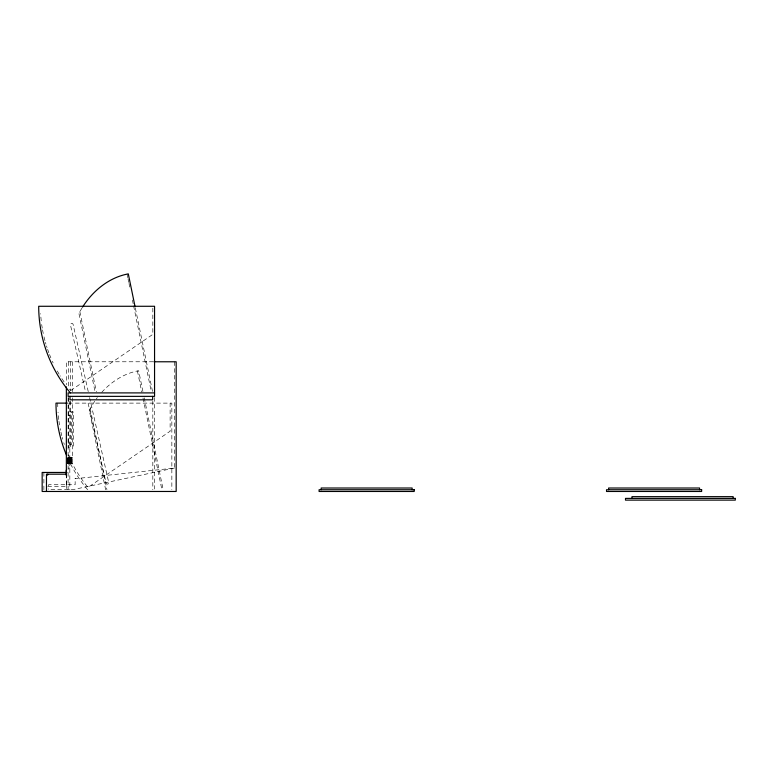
<?xml version="1.0" encoding="UTF-8"?>
<svg xmlns="http://www.w3.org/2000/svg" width="774" height="774" viewBox="0 0 774 774"><rect width="100%" height="100%" fill="white"/><g stroke="black" fill="none" stroke-linecap="round" stroke-linejoin="round"><path stroke-width="0.58" stroke-dasharray="3.87 2.9" d="M47.746 486.285L66.361 486.285L66.361 475.729M69.824 460.346L68.102 465.493L69.824 461.149M82.083 307.82L78.9 313.296L95.067 391.731M94.67 401.251L89.242 410.133L105.651 489.739M68.102 463.955L69.824 461.527L68.102 463.839L69.824 462.523L68.102 463.8M96.334 398.929L97.36 397.565M101.752 392.312C111.427 381.572 124.304 373.349 138.643 370.717L143.016 391.934M70.695 390.58L152.826 334.378L152.826 307.452M174.45 361.777L174.45 468.057L75.194 478.729L75.146 478.245L75.146 484.727L48.559 484.727L48.559 489.313M174.45 468.057L74.459 489.313L48.211 489.313M72.417 463.723L67.377 463.732M153.242 361.777L66.361 361.777L66.361 384.746M68.596 403.119L171.847 403.119L171.847 489.739M69.824 411.923L73.288 411.923L73.288 446.511L69.824 446.511M68.102 415.386L69.824 415.386M68.102 443.057L69.824 443.057M69.824 444.779L71.556 444.779L71.556 411.923M67.377 457.657L72.417 457.676M72.417 457.773L67.377 457.831L72.417 457.918M67.377 458.121L72.417 458.005M67.377 458.237L72.417 458.237M67.377 458.372L72.417 458.372M67.377 458.527L72.417 458.527M67.377 458.682L72.417 458.682M67.377 458.856L72.417 458.856M67.377 459.04L72.417 459.04M67.377 459.243L72.417 459.243M67.377 459.446L72.417 459.446M67.377 459.669L72.417 459.669M67.377 459.891L72.417 459.891M67.377 460.133L72.417 460.133M67.377 460.375L72.417 460.375M67.377 460.636L72.417 460.636M67.377 460.898L72.417 460.898M67.377 461.169L72.417 461.169M67.377 461.439L72.417 461.439M67.377 461.72L72.417 461.72M67.377 462.01L72.417 462.01M67.377 462.301L72.417 462.301M67.377 462.591L72.417 462.591M67.377 462.891L72.417 462.891M67.377 463.191L72.417 463.191M67.377 463.491L72.417 463.491M68.102 468.125L69.824 468.125M69.534 389.158L70.318 390.115M87.646 489.739L85.479 487.078A134.279 134.279 0 0 1 68.073 458.769M88.255 391.634L73.104 324.412A1.355 1.355 0 0 0 71.498 323.387A1.355 1.355 0 0 0 70.473 325.003L85.624 392.234M89.59 397.536L108.728 482.454A1.355 1.355 0 0 1 107.702 484.069A1.355 1.355 0 0 1 106.086 483.044L87.752 401.667M135.344 308.062L152.584 391.731M127.071 274.122L127.797 277.653M128.039 278.824L128.765 282.355M129.006 283.526L129.732 287.057M132.402 299.993L133.37 304.695M133.612 305.875L151.307 391.731M144.225 397.826L163.179 489.739M137.414 370.959L141.777 392.128M142.987 398.01L161.901 489.739M79.828 311.603L96.344 391.731M90.171 408.44L106.928 489.739M170.125 403.119L170.125 431.215L87.984 487.417L86.833 485.995A132.548 132.548 0 0 1 68.17 454.706M154.558 397.565L154.558 489.062M152.826 401.155L152.826 489.739M72.417 361.777L72.417 391.77M72.417 397.759L72.417 463.752M70.686 361.777L70.686 390.454M70.686 401.213L70.686 447.807L68.538 447.807L68.538 404.792M69.824 401.155L69.824 489.739M68.538 361.777L68.538 388.064M68.538 397.623L68.538 403.602M68.102 397.575L68.102 403.612M68.102 404.821L68.102 489.739M66.429 484.727L66.429 489.313M66.361 474.181L66.361 486.285M43.886 472.45L43.886 489.739M64.078 381.843A132.548 132.548 0 0 1 60.072 375.719M59.134 374.161A132.548 132.548 0 0 1 57.305 370.998M53.116 362.871A132.548 132.548 0 0 1 52.351 361.216M50.881 357.869A132.548 132.548 0 0 1 49.507 354.482M48.849 352.78A132.548 132.548 0 0 1 47.62 349.335M47.04 347.603A132.548 132.548 0 0 1 46.479 345.872M45.947 344.12A132.548 132.548 0 0 1 45.434 342.369M44.95 340.599A132.548 132.548 0 0 1 43.644 335.277M43.257 333.497A132.548 132.548 0 0 1 42.551 329.908M42.241 328.108A132.548 132.548 0 0 1 41.69 324.5M41.235 320.871A132.548 132.548 0 0 1 40.635 313.586M64.329 444.44A132.548 132.548 0 0 1 63.768 442.699M62.723 439.197A132.548 132.548 0 0 1 62.239 437.436M61.785 435.675A132.548 132.548 0 0 1 60.933 432.115M60.546 430.334A132.548 132.548 0 0 1 60.179 428.544M59.53 424.945A132.548 132.548 0 0 1 58.979 421.327M58.737 419.518A132.548 132.548 0 0 1 58.04 412.242M57.769 406.766A132.548 132.548 0 0 1 57.721 403.119"/><path stroke-width="1.16" d="M66.361 475.294L66.361 469.924M82.528 307.133C92.812 290.86 109.018 277.421 128.3 273.88L135.102 306.881M154.045 361.777L176.172 361.777L176.172 491.471L42.164 491.471L42.164 472.45L66.941 472.45M154.558 392.902L68.102 392.902L68.102 396.365L154.558 396.365L154.558 306.281L38.7 306.281A134.279 134.279 0 0 0 68.189 390.241L70.357 392.902M67.386 403.119L55.989 403.119A134.279 134.279 0 0 0 66.583 455.383M66.361 474.181L46.479 474.181L46.479 491.471M46.479 474.694L47.746 474.694M66.361 470.573L66.361 471.231M733.133 498.388L733.133 496.656L631.981 496.656L631.981 498.388M699.57 489.739L699.57 488.017L608.616 488.017L608.616 489.739M412.126 489.739L412.126 488.017L321.171 488.017L321.171 489.739M152.652 396.365L152.652 399.819L69.999 399.819L69.999 396.365M66.361 386.874L66.361 475.41M47.746 474.191L47.746 474.994M414.196 489.739L319.091 489.739L319.091 491.471L414.196 491.471L414.196 489.739M701.641 489.739L606.535 489.739L606.535 491.471L701.641 491.471L701.641 489.739M735.3 498.388L625.498 498.388L625.498 500.12L735.3 500.12L735.3 498.388"/></g></svg>
